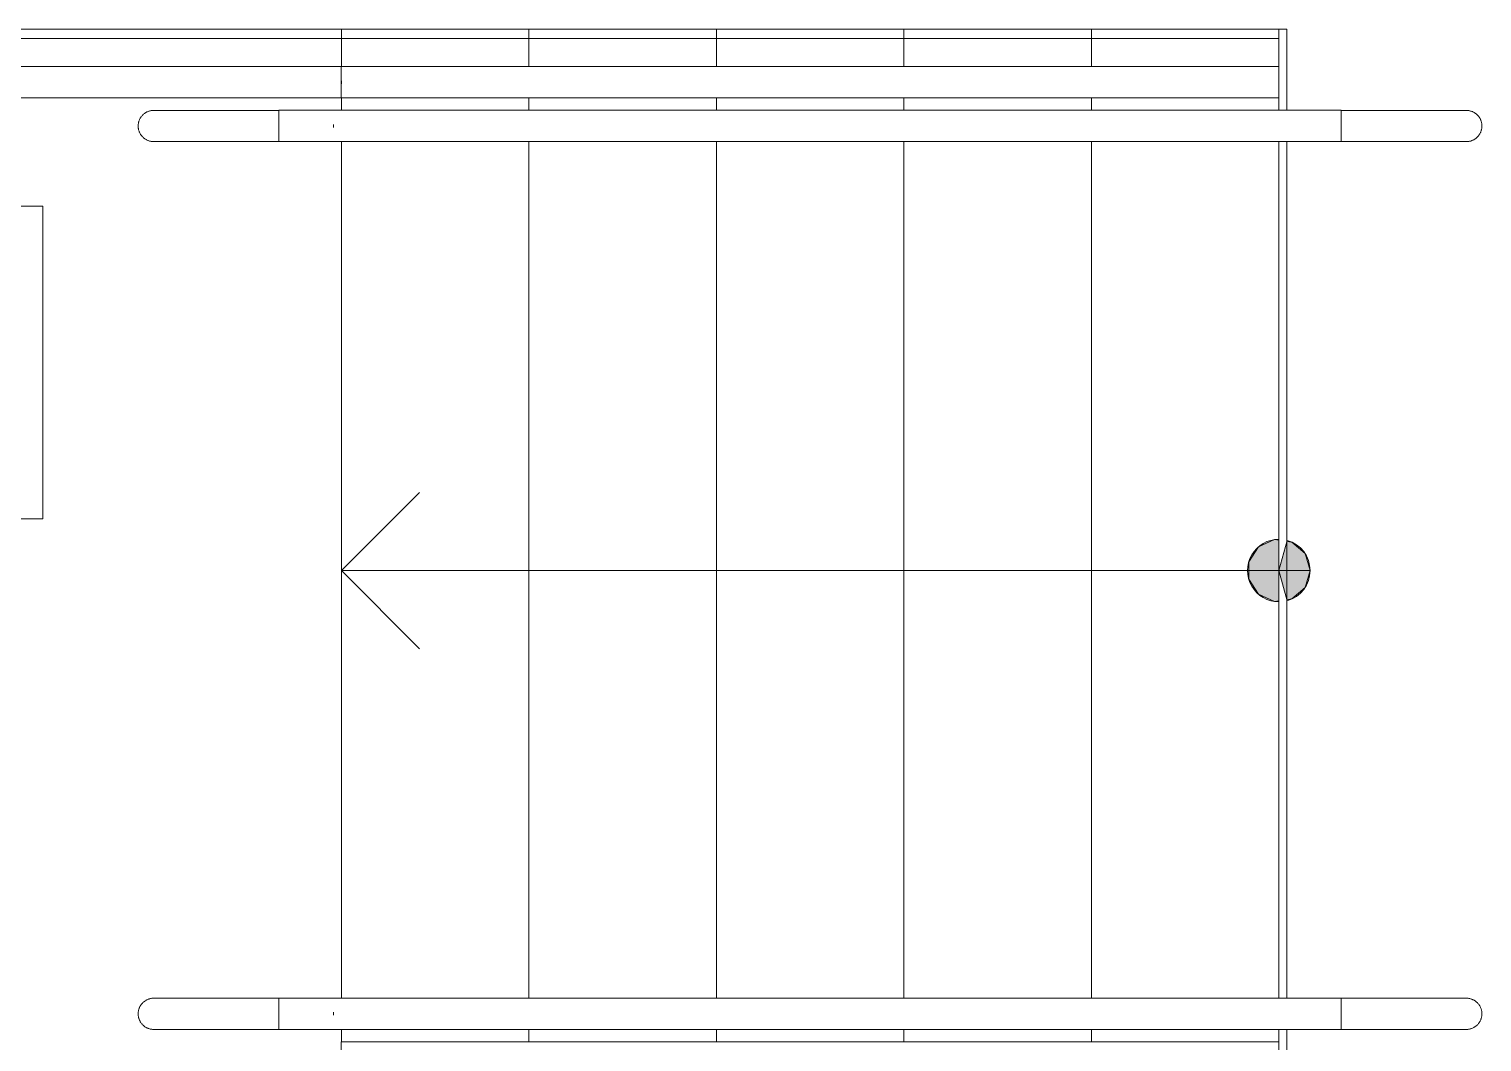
# Model space of a CAD drawing. Header units: millimetres. Extents: x -215207 to 92095, y -30385 to 123050.
# Drawn here: x -38492 to -36167, y 35507 to 37127 of the extents above; entities that cross this region are included whole.
import ezdxf

# ---------------------------------------------------------------- set-up
doc = ezdxf.new("R2010")
doc.units = ezdxf.units.MM
doc.linetypes.add('ADSK_Штриховая_ш2 п1_5', pattern=[4.5, 3, -1.5])
for name, color, linetype, lineweight in [('Балясины', 7, 'Continuous', 9), ('Высотные отметки', 7, 'Continuous', 9), ('Двери', 7, 'Continuous', 9), ('Каркас_Импост', 7, 'Continuous', 9), ('Лестницы', 7, 'Continuous', 9), ('Монтажный зазор', 7, 'Continuous', 9), ('Ограждение', 7, 'Continuous', 9), ('Остекление', 7, 'Continuous', 9), ('Панель', 7, 'Continuous', 30), ('Поручни', 7, 'Continuous', 9), ('Проем', 7, 'ADSK_Штриховая_ш2 п1_5', 9), ('Стены', 7, 'Continuous', 18), ('Стрелки вверх', 7, 'Continuous', 20), ('Типовые аннотации', 7, 'Continuous', 20)]:
    doc.layers.add(name, color=color, linetype=linetype, lineweight=lineweight)
doc.layers.add('Открывание', color=7, linetype='Continuous', lineweight=9, true_color=0xc0c0c0)

# ---------------------------------------------------------------- blocks, each defined once
blk = doc.blocks.new('Ограждение - Ограждение-758146-План 1 этажа смеж')
at = {"layer": 'Поручни'}
for p, q in [((7363.7, 29067.3), (7363.7, 29117.3)), ((8864, 29117.3), (7363.7, 29117.3)), ((8864, 29117.3), (8864, 29067.3)), ((8864, 29067.3), (7363.7, 29067.3))]:
    blk.add_line(p, q, dxfattribs=at)
blk = doc.blocks.new('Тип верхнего поручня - Верхний поручень_Внутренний_-758323-План 1 этажа смеж')
at = {"layer": 'Ограждение'}
for p, q in [((7351.3, 29047.3), (7263.7, 29047.3)), ((7362.9, 29047.3), (7351.3, 29047.3)), ((8841.4, 29047.3), (7362.9, 29047.3)), ((8841.4, 29047.3), (8844.1, 29047.3)), ((8964, 29047.3), (8876.4, 29047.3)), ((7263.7, 29024.6), (7263.7, 29019.9)), ((7351.3, 29019.9), (7351.3, 29024.6)), ((7351.3, 29024.6), (7351.3, 29019.9)), ((8964, 29019.9), (8964, 29024.6)), ((7263.7, 28997.3), (7351.3, 28997.3)), ((7362.9, 28997.3), (8841.4, 28997.3)), ((8876.4, 28997.3), (8964, 28997.3))]:
    blk.add_line(p, q, dxfattribs=at)
at = {"layer": 'Ограждение', "flags": 128}
for points in [[(7362.9, 29047.3), (7362, 29047.3), (7361.1, 29047.3), (7360.2, 29047.3), (7359.3, 29047.3), (7358.3, 29047.3), (7357.3, 29047.3), (7356.4, 29047.3), (7355.4, 29047.3), (7354.4, 29047.3), (7353.4, 29047.3), (7352.4, 29047.3), (7351.4, 29047.3), (7351.3, 29047.3)], [(8853.1, 29047.3), (8855.3, 29047.3), (8858.2, 29047.3), (8861.1, 29047.3), (8864, 29047.3), (8867, 29047.3), (8870, 29047.3), (8873, 29047.3), (8876, 29047.3), (8876.4, 29047.3)], [(7351.3, 28997.3), (7352.3, 28997.3), (7353.3, 28997.3), (7354.3, 28997.3), (7355.3, 28997.3), (7356.2, 28997.3), (7357.2, 28997.3), (7358.2, 28997.3), (7359.1, 28997.3), (7360.1, 28997.3), (7361, 28997.3), (7361.9, 28997.3), (7362.8, 28997.3), (7362.9, 28997.3)], [(8844.5, 28997.3), (8841.8, 28997.3), (8841.4, 28997.3)], [(8876.4, 28997.3), (8873.4, 28997.3), (8870.4, 28997.3), (8867.4, 28997.3), (8864.5, 28997.3), (8861.5, 28997.3), (8858.6, 28997.3), (8855.7, 28997.3), (8853.1, 28997.3)]]:
    blk.add_lwpolyline(points, dxfattribs=at)
blk = doc.blocks.new('Тип верхнего поручня - D50 шаг 400-6065766-План 1 этажа смеж')
at = {"layer": 'Ограждение'}
for p, q in [((0, 2.3), (0, 0)), ((0, 0), (0, -2.3))]:
    blk.add_line(p, q, dxfattribs=at)
at = {"layer": 'Ограждение', "flags": 128}
for points in [[(0, 25), (8, 25), (16, 25), (23.9, 25), (31.9, 25), (39.7, 25), (47.5, 25), (55.3, 25), (62.9, 25), (70.5, 25), (77.9, 25), (85.2, 25), (92.4, 25), (99.4, 25), (106.2, 25), (112.9, 25), (119.4, 25), (125.8, 25), (131.9, 25), (137.8, 25), (143.5, 25), (148.9, 25), (154.1, 25), (159.1, 25), (163.8, 25), (168.3, 25), (172.5, 25), (176.4, 25), (180, 25), (183.4, 25), (186.4, 25), (189.2, 25), (191.6, 25), (193.7, 25), (195.6, 25), (197.1, 25), (198.3, 25), (199.2, 25), (199.7, 25), (200, 25), (200, 25)], [(200, 25), (199.8, 25), (199.4, 25), (198.6, 25), (197.4, 25), (196, 25), (194.3, 25), (192.2, 25), (189.8, 25), (187.2, 25), (184.2, 25), (181, 25), (177.4, 25), (173.6, 25), (169.5, 25), (165.1, 25), (160.4, 25), (155.5, 25), (150.4, 25), (145, 25), (139.3, 25), (133.5, 25), (127.4, 25), (121.2, 25), (114.7, 25), (108.1, 25), (101.2, 25), (94.3, 25), (87.1, 25), (79.9, 25), (72.5, 25), (65, 25), (57.3, 25), (49.6, 25), (41.8, 25), (34, 25), (26.1, 25), (18.1, 25), (10.2, 25), (2.2, 25), (0, 25)], [(200, 25), (201, 25), (202, 24.9), (203, 24.8), (204, 24.7), (205, 24.5), (205.9, 24.3), (206.9, 24), (207.9, 23.7), (208.8, 23.4), (209.7, 23), (210.6, 22.6), (211.5, 22.2), (212.4, 21.7), (213.3, 21.2), (214.1, 20.6), (214.9, 20.1), (215.7, 19.4), (216.5, 18.8), (217.2, 18.1), (217.9, 17.4), (218.6, 16.7), (219.3, 15.9), (219.9, 15.1), (220.5, 14.3), (221, 13.5), (221.6, 12.7), (222, 11.8), (222.5, 10.9), (222.9, 10), (223.3, 9.1), (223.6, 8.1), (224, 7.2), (224.2, 6.2), (224.4, 5.2), (224.6, 4.2), (224.8, 3.3), (224.9, 2.3), (225, 1.3), (225, 0.3), (225, 0)], [(225, 0), (225, -1), (224.9, -2), (224.8, -3), (224.7, -4), (224.5, -5), (224.3, -5.9), (224, -6.9), (223.7, -7.9), (223.4, -8.8), (223, -9.7), (222.6, -10.6), (222.2, -11.5), (221.7, -12.4), (221.2, -13.3), (220.6, -14.1), (220.1, -14.9), (219.4, -15.7), (218.8, -16.5), (218.1, -17.2), (217.4, -17.9), (216.7, -18.6), (215.9, -19.3), (215.1, -19.9), (214.3, -20.5), (213.5, -21), (212.7, -21.6), (211.8, -22), (210.9, -22.5), (210, -22.9), (209.1, -23.3), (208.1, -23.6), (207.2, -24), (206.2, -24.2), (205.2, -24.4), (204.2, -24.6), (203.3, -24.8), (202.3, -24.9), (201.3, -25), (200.3, -25), (200, -25)], [(0, -25), (8, -25), (16, -25), (23.9, -25), (31.9, -25), (39.7, -25), (47.5, -25), (55.3, -25), (62.9, -25), (70.5, -25), (77.9, -25), (85.2, -25), (92.4, -25), (99.4, -25), (106.2, -25), (112.9, -25), (119.4, -25), (125.8, -25), (131.9, -25), (137.8, -25), (143.5, -25), (148.9, -25), (154.1, -25), (159.1, -25), (163.8, -25), (168.3, -25), (172.5, -25), (176.4, -25), (180, -25), (183.4, -25), (186.4, -25), (189.2, -25), (191.6, -25), (193.7, -25), (195.6, -25), (197.1, -25), (198.3, -25), (199.2, -25), (199.7, -25), (200, -25), (200, -25)], [(200, -25), (199.8, -25), (199.4, -25), (198.6, -25), (197.4, -25), (196, -25), (194.3, -25), (192.2, -25), (189.8, -25), (187.2, -25), (184.2, -25), (181, -25), (177.4, -25), (173.6, -25), (169.5, -25), (165.1, -25), (160.4, -25), (155.5, -25), (150.4, -25), (145, -25), (139.3, -25), (133.5, -25), (127.4, -25), (121.2, -25), (114.7, -25), (108.1, -25), (101.2, -25), (94.3, -25), (87.1, -25), (79.9, -25), (72.5, -25), (65, -25), (57.3, -25), (49.6, -25), (41.8, -25), (34, -25), (26.1, -25), (18.1, -25), (10.2, -25), (2.2, -25), (0, -25)]]:
    blk.add_lwpolyline(points, dxfattribs=at)
blk = doc.blocks.new('Тип верхнего поручня - Верхний поручень_Внутренний_-V16-План 1 этажа смеж')
at = {"layer": 'Ограждение'}
for p, q in [((7263.7, 28997.3), (7263.7, 29047.3)), ((7351.3, 29047.3), (7263.7, 29047.3)), ((7351.3, 29047.3), (7374.6, 29047.3)), ((8853.1, 29047.3), (7374.6, 29047.3)), ((8876.4, 29047.3), (8853.1, 29047.3)), ((8964, 29047.3), (8876.4, 29047.3)), ((8964, 28997.3), (8964, 29047.3)), ((7351.3, 28997.3), (7263.7, 28997.3)), ((7351.3, 28997.3), (7374.6, 28997.3)), ((8853.1, 28997.3), (7374.6, 28997.3)), ((8876.4, 28997.3), (8853.1, 28997.3)), ((8964, 28997.3), (8876.4, 28997.3))]:
    blk.add_line(p, q, dxfattribs=at)
blk = doc.blocks.new('Тип перил - Перила_Внутренний_-758337-План 1 этажа смеж')
at = {"layer": 'Ограждение'}
blk.add_line((7362.9, 29047.3), (7351.3, 29047.3), dxfattribs=at)
at = {"layer": 'Ограждение', "flags": 128}
for points in [[(7362.9, 29047.3), (7362, 29047.3), (7361.1, 29047.3), (7360.2, 29047.3), (7359.3, 29047.3), (7358.3, 29047.3), (7357.3, 29047.3), (7356.4, 29047.3), (7355.4, 29047.3), (7354.4, 29047.3), (7353.4, 29047.3), (7352.4, 29047.3), (7351.4, 29047.3), (7351.3, 29047.3)], [(7351.3, 28997.3), (7352.3, 28997.3), (7353.3, 28997.3), (7354.3, 28997.3), (7355.3, 28997.3), (7356.2, 28997.3), (7357.2, 28997.3), (7358.2, 28997.3), (7359.1, 28997.3), (7360.1, 28997.3)]]:
    blk.add_lwpolyline(points, dxfattribs=at)
blk = doc.blocks.new('Тип перил - Перила_Внутренний_-V17-План 1 этажа смеж')
at = {"layer": 'Ограждение'}
for p, q in [((7351.3, 29047.3), (7362.9, 29047.3)), ((7351.3, 28997.3), (7362.9, 28997.3))]:
    blk.add_line(p, q, dxfattribs=at)
blk = doc.blocks.new('Ограждение - Ограждение-978707-План 1 этажа смеж')
at = {"layer": 'Поручни'}
for p, q in [((7364, 29117.3), (5109, 29117.3)), ((5109, 29117.3), (5109, 27467.3)), ((7364, 29089.9), (7364, 29094.6)), ((5159, 29067.3), (7364, 29067.3)), ((5159, 27467.3), (5159, 29067.3)), ((5109, 27467.3), (5159, 27467.3))]:
    blk.add_line(p, q, dxfattribs=at)
blk.add_open_spline([(5109, 29117.3), (5109, 29117.3), (5109.4, 29116.8), (5110.9, 29115.4), (5112.3, 29114), (5113.8, 29112.5), (5115.2, 29111.1), (5116.7, 29109.6), (5118.8, 29107.5), (5121, 29105.3), (5122.9, 29103.3), (5124.5, 29101.8), (5126, 29100.3), (5127.5, 29098.7), (5129.1, 29097.1), (5130.8, 29095.5), (5132.4, 29093.9), (5134, 29092.3), (5135.6, 29090.6), (5137.3, 29089), (5138.9, 29087.4), (5140.5, 29085.8), (5142.1, 29084.2), (5143.6, 29082.7), (5145.1, 29081.2), (5146.5, 29079.8), (5147.9, 29078.4), (5149.7, 29076.6), (5151.3, 29075), (5152.8, 29073.5), (5154.2, 29072.1), (5155.7, 29070.6), (5157.2, 29069.1), (5158.6, 29067.7), (5159, 29067.3), (5159, 29067.3)], degree=3, knots=[0, 0, 0, 0, 0.083333, 0.125, 0.166667, 0.208333, 0.229167, 0.25, 0.291667, 0.333333, 0.354167, 0.375, 0.395833, 0.416667, 0.4375, 0.458333, 0.479167, 0.5, 0.520833, 0.541667, 0.5625, 0.583333, 0.604167, 0.625, 0.645833, 0.666667, 0.6875, 0.708333, 0.75, 0.770833, 0.791667, 0.833333, 0.875, 0.916667, 1, 1, 1, 1], dxfattribs=at)
blk = doc.blocks.new('Дверь_Alumark_двупольная с глухим окном_S50 - Дн-7_1_5_1680х2650_Пр_Антипаника-5113839-План 1 этажа смеж')
at = {"layer": 'Двери', "lineweight": 18}
h = blk.add_hatch(dxfattribs=at)
h.set_pattern_fill('FP_2', color=256, style=0, pattern_type=2)
h.set_pattern_definition([(45, (0, 0), (-35.3553, 35.3553), [])])
h.paths.add_polyline_path([(1115, -275), (1115, 275), (965, 275), (965, -275), (1070.8, -275)])
h.paths.add_polyline_path([(-865, -275), (-715, -275), (-715, 275), (-865, 275), (-865, -187.8)])
at = {"layer": 'Каркас_Импост'}
for p, q in [((-648, 275), (-695, 275)), ((-695, 275), (-695, 225)), ((-648, 266), (-648, 275)), ((-633, 266), (-648, 266)), ((-633, 234), (-633, 266)), ((898, 266), (883, 266)), ((883, 266), (883, 234)), ((898, 275), (898, 266)), ((945, 275), (898, 275)), ((945, 225), (945, 275)), ((-623, 234), (-633, 234)), ((-623, 225), (-623, 234)), ((883, 234), (873, 234)), ((873, 234), (873, 225)), ((-695, 225), (-623, 225)), ((873, 225), (945, 225))]:
    blk.add_line(p, q, dxfattribs=at)
at = {"layer": 'Монтажный зазор'}
for p, q in [((-715, 275), (-715, 225)), ((-695, 275), (-715, 275)), ((-695, 225), (-695, 275)), ((965, 275), (945, 275)), ((945, 275), (945, 225)), ((965, 225), (965, 275)), ((-715, 225), (-695, 225)), ((945, 225), (965, 225))]:
    blk.add_line(p, q, dxfattribs=at)
at = {"layer": 'Остекление'}
for p, q in [((-614, 1187), (-614, 371)), ((-590, 1187), (-614, 1187)), ((-590, 371), (-590, 1187)), ((840, 371), (840, 827)), ((840, 827), (864, 827)), ((864, 827), (864, 371)), ((-614, 371), (-590, 371)), ((864, 371), (840, 371))]:
    blk.add_line(p, q, dxfattribs=at)
at = {"layer": 'Открывание'}
for centre, radius, start, end in [((-643, 295), 948, 360, 88.7911), ((893, 295), 588, 91.9492, 180)]:
    blk.add_arc(centre, radius, start, end, dxfattribs=at)
at = {"layer": 'Панель'}
for p, q in [((-573, 1263), (-582, 1263)), ((-582, 1263), (-582, 1253)), ((-573, 1169), (-573, 1263)), ((-614, 1243), (-623, 1243)), ((-623, 1243), (-623, 1169)), ((-582, 1253), (-614, 1253)), ((-614, 1253), (-614, 1243)), ((-614, 1187), (-614, 1169)), ((-590, 1187), (-614, 1187)), ((-590, 1169), (-590, 1187)), ((-614, 1169), (-623, 1169)), ((-573, 1169), (-590, 1169)), ((864, 893), (832, 893)), ((832, 893), (832, 883)), ((873, 903), (864, 903)), ((864, 903), (864, 893)), ((873, 809), (873, 903)), ((832, 883), (823, 883)), ((823, 883), (823, 809)), ((840, 809), (840, 827)), ((840, 827), (864, 827)), ((864, 827), (864, 809)), ((823, 809), (840, 809)), ((864, 809), (873, 809)), ((-623, 389), (-623, 295)), ((-614, 389), (-623, 389)), ((-614, 371), (-614, 389)), ((-590, 389), (-590, 371)), ((-573, 389), (-590, 389)), ((-573, 315), (-573, 389)), ((823, 389), (823, 315)), ((823, 389), (840, 389)), ((840, 389), (840, 371)), ((864, 389), (873, 389)), ((864, 371), (864, 389)), ((873, 295), (873, 389)), ((-590, 371), (-614, 371)), ((840, 371), (864, 371)), ((-614, 295), (-614, 305)), ((-614, 305), (-582, 305)), ((-582, 305), (-582, 315)), ((-582, 315), (-573, 315)), ((823, 315), (832, 315)), ((832, 315), (832, 305)), ((832, 305), (864, 305)), ((864, 305), (864, 295)), ((-623, 295), (-614, 295)), ((864, 295), (873, 295))]:
    blk.add_line(p, q, dxfattribs=at)
at = {"layer": 'Панель', "lineweight": 9}
for p, q in [((-623, 1169), (-623, 389)), ((-573, 389), (-573, 1169)), ((823, 809), (823, 389)), ((873, 389), (873, 809))]:
    blk.add_line(p, q, dxfattribs=at)
at = {"layer": 'Проем'}
for p, q in [((-715, 275), (-865, 275)), ((-715, -275), (-715, 275)), ((1115, 275), (965, 275)), ((965, 275), (965, -275)), ((-865, -275), (-715, -275)), ((965, -275), (1115, -275))]:
    blk.add_line(p, q, dxfattribs=at)
blk = doc.blocks.new('Ограждение - Ограждение-4014414-План 1 этажа смеж')
at = {"layer": 'Поручни'}
for p, q in [((7363.7, 27507.3), (7363.7, 27557.3)), ((8864, 27557.3), (7363.7, 27557.3)), ((8864, 27557.3), (8864, 27507.3)), ((8864, 27507.3), (7363.7, 27507.3))]:
    blk.add_line(p, q, dxfattribs=at)
blk = doc.blocks.new('Тип верхнего поручня - Верхний поручень_Внутренний_-4014416-План 1 этажа смеж')
at = {"layer": 'Ограждение'}
for p, q in [((7351.3, 27627.3), (7263.7, 27627.3)), ((7362.9, 27627.3), (7351.3, 27627.3)), ((8841.4, 27627.3), (7362.9, 27627.3)), ((8841.4, 27627.3), (8844.1, 27627.3)), ((8964, 27627.3), (8876.4, 27627.3)), ((7263.7, 27604.6), (7263.7, 27599.9)), ((7351.3, 27599.9), (7351.3, 27604.6)), ((7351.3, 27604.6), (7351.3, 27599.9)), ((8964, 27599.9), (8964, 27604.6)), ((7263.7, 27577.3), (7351.3, 27577.3)), ((7362.9, 27577.3), (8841.4, 27577.3)), ((8876.4, 27577.3), (8964, 27577.3))]:
    blk.add_line(p, q, dxfattribs=at)
at = {"layer": 'Ограждение', "flags": 128}
for points in [[(7362.9, 27627.3), (7362, 27627.3), (7361.1, 27627.3), (7360.2, 27627.3), (7359.3, 27627.3), (7358.3, 27627.3), (7357.3, 27627.3), (7356.4, 27627.3), (7355.4, 27627.3), (7354.4, 27627.3), (7353.4, 27627.3), (7352.4, 27627.3), (7351.4, 27627.3), (7351.3, 27627.3)], [(8853.1, 27627.3), (8855.3, 27627.3), (8858.2, 27627.3), (8861.1, 27627.3), (8864, 27627.3), (8867, 27627.3), (8870, 27627.3), (8873, 27627.3), (8876, 27627.3), (8876.4, 27627.3)], [(7351.3, 27577.3), (7352.3, 27577.3), (7353.3, 27577.3), (7354.3, 27577.3), (7355.3, 27577.3), (7356.2, 27577.3), (7357.2, 27577.3), (7358.2, 27577.3), (7359.1, 27577.3), (7360.1, 27577.3), (7361, 27577.3), (7361.9, 27577.3), (7362.8, 27577.3), (7362.9, 27577.3)], [(8844.5, 27577.3), (8841.8, 27577.3), (8841.4, 27577.3)], [(8876.4, 27577.3), (8873.4, 27577.3), (8870.4, 27577.3), (8867.4, 27577.3), (8864.5, 27577.3), (8861.5, 27577.3), (8858.6, 27577.3), (8855.7, 27577.3), (8853.1, 27577.3)]]:
    blk.add_lwpolyline(points, dxfattribs=at)
blk = doc.blocks.new('Тип перил - Перила_Внутренний_-4014427-План 1 этажа смеж')
at = {"layer": 'Ограждение'}
blk.add_line((7362.9, 27627.3), (7351.3, 27627.3), dxfattribs=at)
at = {"layer": 'Ограждение', "flags": 128}
for points in [[(7362.9, 27627.3), (7362, 27627.3), (7361.1, 27627.3), (7360.2, 27627.3), (7359.3, 27627.3), (7358.3, 27627.3), (7357.3, 27627.3), (7356.4, 27627.3), (7355.4, 27627.3), (7354.4, 27627.3), (7353.4, 27627.3), (7352.4, 27627.3), (7351.4, 27627.3), (7351.3, 27627.3)], [(7351.3, 27577.3), (7352.3, 27577.3), (7353.3, 27577.3), (7354.3, 27577.3), (7355.3, 27577.3), (7356.2, 27577.3), (7357.2, 27577.3), (7358.2, 27577.3), (7359.1, 27577.3), (7360.1, 27577.3)]]:
    blk.add_lwpolyline(points, dxfattribs=at)
blk = doc.blocks.new('Тип верхнего поручня - Верхний поручень_Внутренний_-V76-План 1 этажа смеж')
at = {"layer": 'Ограждение'}
for p, q in [((7263.7, 27577.3), (7263.7, 27627.3)), ((7351.3, 27627.3), (7263.7, 27627.3)), ((7351.3, 27627.3), (7374.6, 27627.3)), ((8853.1, 27627.3), (7374.6, 27627.3)), ((8876.4, 27627.3), (8853.1, 27627.3)), ((8964, 27627.3), (8876.4, 27627.3)), ((8964, 27577.3), (8964, 27627.3)), ((7351.3, 27577.3), (7263.7, 27577.3)), ((7351.3, 27577.3), (7374.6, 27577.3)), ((8853.1, 27577.3), (7374.6, 27577.3)), ((8876.4, 27577.3), (8853.1, 27577.3)), ((8964, 27577.3), (8876.4, 27577.3))]:
    blk.add_line(p, q, dxfattribs=at)
blk = doc.blocks.new('Тип перил - Перила_Внутренний_-V77-План 1 этажа смеж')
at = {"layer": 'Ограждение'}
for p, q in [((7351.3, 27627.3), (7362.9, 27627.3)), ((7351.3, 27577.3), (7362.9, 27577.3))]:
    blk.add_line(p, q, dxfattribs=at)
blk = doc.blocks.new('Высотные отметки - Рамка-12095-План 1 этажа смеж')
at = {"layer": 'Типовые аннотации', "lineweight": 20}
for p, q in [((-6.5, 0), (-6.5, 5)), ((-6.5, 5), (6.5, 5)), ((6.5, 5), (6.5, 0)), ((6.5, 0), (-6.5, 0))]:
    blk.add_line(p, q, dxfattribs=at)

msp = doc.modelspace()

# ---------------------------------------------------------------- hatches: boundary and pattern name
at = {"layer": 'Стрелки вверх'}
h = msp.add_hatch(color=256, dxfattribs=at)
edge = h.paths.add_edge_path()
edge.add_arc((-36492.5, 36261.2), 50, 89.8309, 270.1691)
edge.add_line((-36492.3, 36211.2), (-36492.5, 36261.2))
edge.add_line((-36492.5, 36261.2), (-36492.3, 36311.2))
for points in [[(-36499.6, 36211.8), (-36492.5, 36212.8), (-36492.5, 36309.7), (-36499.6, 36310.7), (-36525.2, 36299), (-36540.5, 36275.3), (-36540.5, 36247.2), (-36525.2, 36223.5)], [(-36479.5, 36214.6), (-36471.7, 36215.8), (-36450.4, 36234.2), (-36442.5, 36261.2), (-36450.4, 36288.3), (-36471.7, 36306.7), (-36479.5, 36307.8)]]:
    msp.add_hatch(color=256, dxfattribs=at).paths.add_polyline_path(points)
h = msp.add_hatch(color=256, dxfattribs=at)
edge = h.paths.add_edge_path()
edge.add_arc((-36492.5, 36261.2), 50, 0, 74.5742)
edge.add_line((-36479.2, 36309.4), (-36492.5, 36261.2))
edge.add_line((-36492.5, 36261.2), (-36442.5, 36261.2))
h = msp.add_hatch(color=256, dxfattribs=at)
edge = h.paths.add_edge_path()
edge.add_arc((-36492.5, 36261.2), 50, 285.4258, 360)
edge.add_line((-36442.5, 36261.2), (-36492.5, 36261.2))
edge.add_line((-36492.5, 36261.2), (-36479.2, 36213))

# ---------------------------------------------------------------- linework, layer by layer
at = {"layer": 'Лестницы'}
for p, q in [((-37992.5, 37112.2), (-40292.5, 37112.2)), ((-37992.5, 37067.2), (-37992.5, 37112.2)), ((-37692.5, 37112.2), (-37992.5, 37112.2)), ((-37992.5, 37067.2), (-37992.5, 37112.2)), ((-37392.5, 37112.2), (-37692.5, 37112.2)), ((-37692.5, 37067.2), (-37692.5, 37112.2)), ((-37692.5, 37067.2), (-37692.5, 37112.2)), ((-37092.5, 37112.2), (-37392.5, 37112.2)), ((-37392.5, 37067.2), (-37392.5, 37112.2)), ((-37392.5, 37067.2), (-37392.5, 37112.2)), ((-36792.5, 37112.2), (-37092.5, 37112.2)), ((-37092.5, 37067.2), (-37092.5, 37112.2)), ((-37092.5, 37067.2), (-37092.5, 37112.2)), ((-36492.5, 37112.2), (-36792.5, 37112.2)), ((-36792.5, 37067.2), (-36792.5, 37112.2)), ((-36792.5, 37067.2), (-36792.5, 37112.2)), ((-37992.5, 36997.2), (-37992.5, 37017.2)), ((-37992.5, 36997.2), (-37992.5, 37017.2)), ((-37692.5, 36997.2), (-37692.5, 37017.2)), ((-37692.5, 36997.2), (-37692.5, 37017.2)), ((-37392.5, 36997.2), (-37392.5, 37017.2)), ((-37392.5, 36997.2), (-37392.5, 37017.2)), ((-37092.5, 36997.2), (-37092.5, 37017.2)), ((-37092.5, 36997.2), (-37092.5, 37017.2)), ((-36792.5, 36997.2), (-36792.5, 37017.2)), ((-36792.5, 36997.2), (-36792.5, 37017.2)), ((-37992.5, 35577.4), (-37992.5, 36947.2)), ((-37992.5, 35577.4), (-37992.5, 36947.2)), ((-37692.5, 35577.2), (-37692.5, 36947.2)), ((-37692.5, 35577.2), (-37692.5, 36947.2)), ((-37392.5, 35577.2), (-37392.5, 36947.2)), ((-37392.5, 35577.2), (-37392.5, 36947.2)), ((-37092.5, 35577.2), (-37092.5, 36947.2)), ((-37092.5, 35577.2), (-37092.5, 36947.2)), ((-36792.5, 35577.2), (-36792.5, 36947.2)), ((-36792.5, 35577.2), (-36792.5, 36947.2)), ((-37992.5, 35507.2), (-37992.5, 35527.2)), ((-37992.5, 35507.2), (-37992.5, 35527.2)), ((-37692.5, 35507.2), (-37692.5, 35527.2)), ((-37692.5, 35507.2), (-37692.5, 35527.2)), ((-37392.5, 35507.2), (-37392.5, 35527.2)), ((-37392.5, 35507.2), (-37392.5, 35527.2)), ((-37092.5, 35507.2), (-37092.5, 35527.2)), ((-37092.5, 35507.2), (-37092.5, 35527.2)), ((-36792.5, 35507.2), (-36792.5, 35527.2)), ((-36792.5, 35507.2), (-36792.5, 35527.2))]:
    msp.add_line(p, q, dxfattribs=at)
at = {"layer": 'Стены'}
for p, q in [((-40307.5, 37127.2), (-36479.5, 37127.2)), ((-37992.5, 37112.2), (-40292.5, 37112.2)), ((-37992.5, 37112.2), (-37992.5, 37127.2)), ((-37692.5, 37127.2), (-37692.5, 37112.2)), ((-37392.5, 37127.2), (-37392.5, 37112.2)), ((-37092.5, 37127.2), (-37092.5, 37112.2)), ((-36792.5, 37127.2), (-36792.5, 37112.2)), ((-36492.5, 37067.2), (-36492.5, 37127.2)), ((-36479.5, 37127.2), (-36479.5, 36997.2)), ((-36492.5, 36997.2), (-36492.5, 37017.2)), ((-36492.5, 35577.4), (-36492.5, 36947.2)), ((-36479.5, 36947.2), (-36479.5, 35577.4)), ((-36492.5, 35507.2), (-36492.5, 35527.2)), ((-36479.5, 35527.2), (-36479.5, 35412.2))]:
    msp.add_line(p, q, dxfattribs=at)
at = {"layer": 'Стрелки вверх'}
for p, q in [((-37992.5, 36261.2), (-37867.5, 36386.2)), ((-36525.2, 36299), (-36540.5, 36275.3)), ((-36499.6, 36310.7), (-36525.2, 36299)), ((-36492.5, 36309.7), (-36499.6, 36310.7)), ((-36492.5, 36261.2), (-36492.3, 36311.2)), ((-36492.5, 36212.8), (-36492.5, 36309.7)), ((-36479.2, 36309.4), (-36492.5, 36261.2)), ((-36471.7, 36306.7), (-36479.5, 36307.8)), ((-36479.5, 36307.8), (-36479.5, 36214.6)), ((-36450.4, 36288.3), (-36471.7, 36306.7)), ((-36540.5, 36275.3), (-36540.5, 36247.2)), ((-36442.5, 36261.2), (-36450.4, 36288.3)), ((-37692.5, 36261.2), (-37992.5, 36261.2)), ((-37992.5, 36261.2), (-37867.5, 36136.2)), ((-37392.5, 36261.2), (-37692.5, 36261.2)), ((-37092.5, 36261.2), (-37392.5, 36261.2)), ((-36792.5, 36261.2), (-37092.5, 36261.2)), ((-36492.5, 36261.2), (-36792.5, 36261.2)), ((-36540.5, 36247.2), (-36525.2, 36223.5)), ((-36492.5, 36261.2), (-36442.5, 36261.2)), ((-36492.3, 36211.2), (-36492.5, 36261.2)), ((-36442.5, 36261.2), (-36492.5, 36261.2)), ((-36492.5, 36261.2), (-36479.2, 36213)), ((-36450.4, 36234.2), (-36442.5, 36261.2)), ((-36471.7, 36215.8), (-36450.4, 36234.2)), ((-36525.2, 36223.5), (-36499.6, 36211.8)), ((-36499.6, 36211.8), (-36492.5, 36212.8)), ((-36479.5, 36214.6), (-36471.7, 36215.8))]:
    msp.add_line(p, q, dxfattribs=at)
for start, end in [(89.8309, 270.1691), (0, 74.5742), (285.4258, 0)]:
    msp.add_arc((-36492.5, 36261.2), 50, start, end, dxfattribs=at)

# ---------------------------------------------------------------- block references
at = {"layer": 'Балясины'}
for name in ['Ограждение - Ограждение-978707-План 1 этажа смеж', 'Ограждение - Ограждение-758146-План 1 этажа смеж', 'Ограждение - Ограждение-4014414-План 1 этажа смеж']:
    msp.add_blockref(name, (-45356.5, 7950), dxfattribs=at)
at = {"layer": 'Высотные отметки', "lineweight": 20, "xscale": 99.99999999999993, "yscale": 99.99999999999993, "zscale": 99.99999999999993}
msp.add_blockref('Высотные отметки - Рамка-12095-План 1 этажа смеж', (-39120.7, 36344), dxfattribs=at)
at = {"layer": 'Ограждение', "rotation": 180}
for p in [(-38092.9, 36972.2), (-38092.9, 35552.2)]:
    msp.add_blockref('Тип верхнего поручня - D50 шаг 400-6065766-План 1 этажа смеж', p, dxfattribs=at)
at = {"layer": 'Ограждение'}
for name, p in [('Тип верхнего поручня - Верхний поручень_Внутренний_-758323-План 1 этажа смеж', (-45356.5, 7950)), ('Тип верхнего поручня - Верхний поручень_Внутренний_-V16-План 1 этажа смеж', (-45356.5, 7950)), ('Тип перил - Перила_Внутренний_-758337-План 1 этажа смеж', (-45356.5, 7950)), ('Тип перил - Перила_Внутренний_-V17-План 1 этажа смеж', (-45356.5, 7950)), ('Тип верхнего поручня - D50 шаг 400-6065766-План 1 этажа смеж', (-36392.5, 36972.2)), ('Тип верхнего поручня - Верхний поручень_Внутренний_-4014416-План 1 этажа смеж', (-45356.5, 7950)), ('Тип верхнего поручня - Верхний поручень_Внутренний_-V76-План 1 этажа смеж', (-45356.5, 7950)), ('Тип перил - Перила_Внутренний_-4014427-План 1 этажа смеж', (-45356.5, 7950)), ('Тип перил - Перила_Внутренний_-V77-План 1 этажа смеж', (-45356.5, 7950)), ('Тип верхнего поручня - D50 шаг 400-6065766-План 1 этажа смеж', (-36392.5, 35552.2))]:
    msp.add_blockref(name, p, dxfattribs=at)
at = {"layer": 'Проем'}
msp.add_blockref('Дверь_Alumark_двупольная с глухим окном_S50 - Дн-7_1_5_1680х2650_Пр_Антипаника-5113839-План 1 этажа смеж', (-39457.5, 34985.2), dxfattribs=at)

doc.saveas('drawing.dxf')
